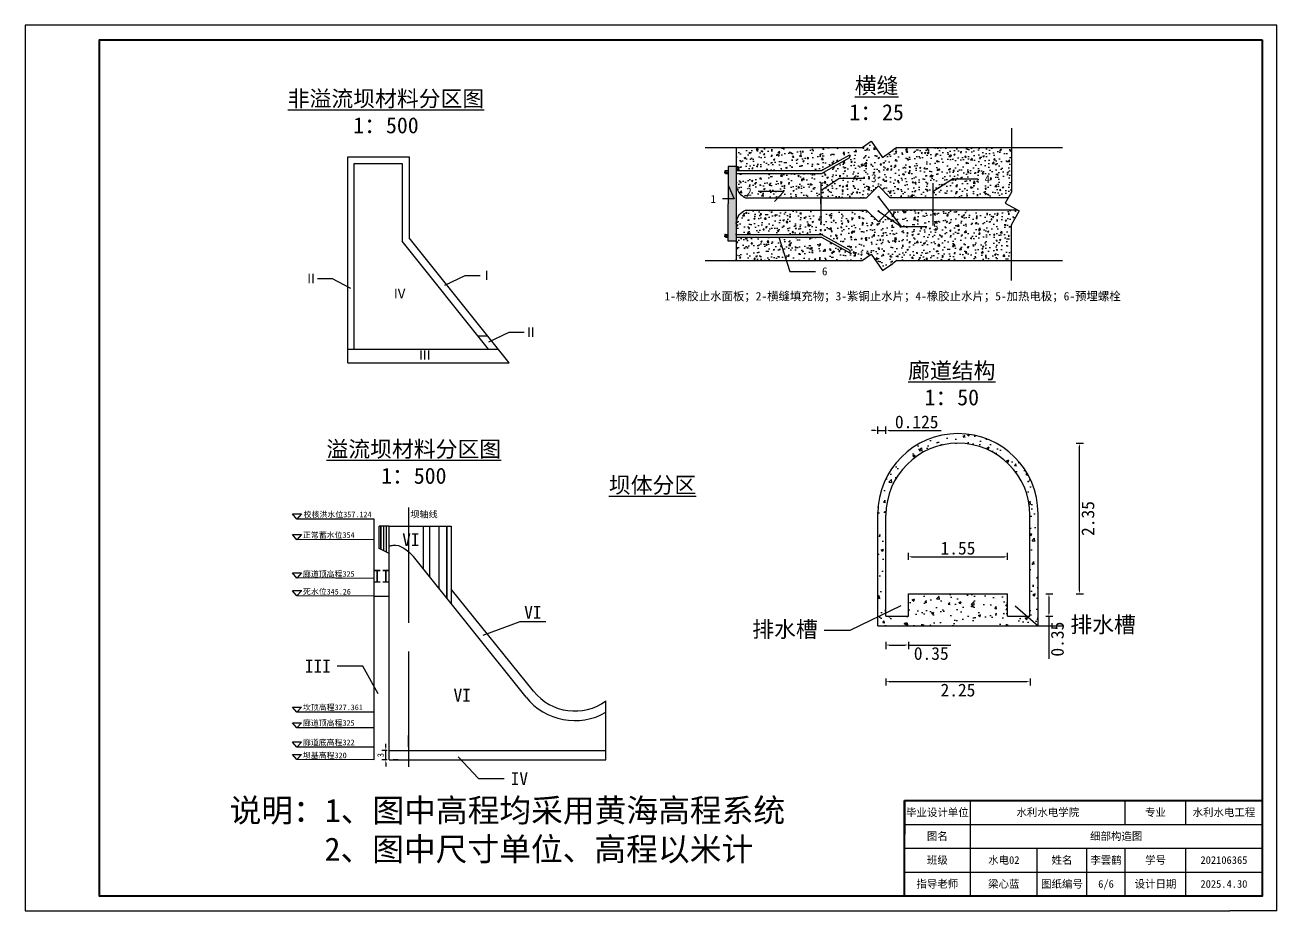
# Model space of a CAD drawing. Header units: millimetres. Extents: x 2814 to 3604, y 1556 to 1833.
# Drawn here: x 2814.5 to 3205.5, y 1556.5 to 1833 of the extents above; entities that cross this region are included whole.
import ezdxf
from ezdxf import colors
from ezdxf.entities.mleader import LeaderData, LeaderLine
from ezdxf.math import Vec2, Vec3

# ---------------------------------------------------------------- set-up
doc = ezdxf.new("R2010")
doc.units = ezdxf.units.MM
doc.linetypes.add('ACAD_ISO02W100', pattern=[15, 12, -3])
doc.styles.get("Standard").update_dxf_attribs({"font": 'simfang.ttf'})
doc.dimstyles.new('111', dxfattribs={"dimtxt": 4, "dimasz": 1, "dimexe": 1.25, "dimexo": 0.625, "dimtad": 2, "dimdec": 3, "dimlfac": 0.05, "dimdsep": 46, "dimtxsty": 'Standard', "dimcen": 2.5, "dimadec": 0, "dimazin": 0, "dimtfac": 1, "dimtdec": 3, "dimtmove": 0, "dimatfit": 3, "dimfxl": 1, "dimfxlon": 1, "dimarcsym": 0})

# ---------------------------------------------------------------- blocks, each defined once
blk = doc.blocks.new('_None')
blk = doc.blocks.new('*D1')
at = {"color": 0, "lineweight": -2, "transparency": 16777216}
for p, q in [((3083.35, 1640.48), (3083.35, 1638.23)), ((3084.35, 1639.48), (3089.35, 1639.48)), ((3090.35, 1640.48), (3090.35, 1638.23)), ((3090.35, 1639.48), (3103.66, 1639.48))]:
    blk.add_line(p, q, dxfattribs=at)
at = {"color": 0, "transparency": 16777216}
for points in [[(3084.35, 1639.64), (3084.35, 1639.31), (3083.35, 1639.48)], [(3089.35, 1639.64), (3089.35, 1639.31), (3090.35, 1639.48)]]:
    blk.add_solid(points, dxfattribs=at)
at = {"layer": 'Defpoints', "color": 0, "transparency": 16777216}
for p in [(3083.35, 1648.46), (3090.35, 1648.46), (3090.35, 1639.48)]:
    blk.add_point(p, dxfattribs=at)
at = {"color": 0, "transparency": 16777216, "insert": (3097.5, 1636.82), "char_height": 4, "attachment_point": 5}
blk.add_mtext('0.35', dxfattribs=at)
blk = doc.blocks.new('*D2')
at = {"color": 0, "lineweight": -2, "transparency": 16777216}
for p, q in [((3090.35, 1666.02), (3090.35, 1668.27)), ((3091.35, 1667.02), (3120.35, 1667.02)), ((3121.35, 1666.02), (3121.35, 1668.27))]:
    blk.add_line(p, q, dxfattribs=at)
at = {"color": 0, "transparency": 16777216}
for points in [[(3091.35, 1667.19), (3091.35, 1666.86), (3090.35, 1667.02)], [(3120.35, 1667.19), (3120.35, 1666.86), (3121.35, 1667.02)]]:
    blk.add_solid(points, dxfattribs=at)
at = {"layer": 'Defpoints', "color": 0, "transparency": 16777216}
for p in [(3121.35, 1667.02), (3090.35, 1655.46), (3121.35, 1655.46)]:
    blk.add_point(p, dxfattribs=at)
at = {"color": 0, "transparency": 16777216, "insert": (3105.85, 1669.68), "char_height": 4, "attachment_point": 5}
blk.add_mtext('1.55', dxfattribs=at)
blk = doc.blocks.new('*D3')
at = {"color": 0, "lineweight": -2, "transparency": 16777216}
for p, q in [((3079.85, 1706.43), (3078.85, 1706.43)), ((3080.85, 1705.43), (3080.85, 1707.68)), ((3080.85, 1706.43), (3083.35, 1706.43)), ((3083.35, 1705.43), (3083.35, 1707.68)), ((3084.35, 1706.43), (3100.58, 1706.43))]:
    blk.add_line(p, q, dxfattribs=at)
at = {"color": 0, "transparency": 16777216}
for points in [[(3079.85, 1706.6), (3079.85, 1706.26), (3080.85, 1706.43)], [(3084.35, 1706.6), (3084.35, 1706.26), (3083.35, 1706.43)]]:
    blk.add_solid(points, dxfattribs=at)
at = {"layer": 'Defpoints', "color": 0, "transparency": 16777216}
for p in [(3083.35, 1706.43), (3080.85, 1680.46), (3083.35, 1679.96)]:
    blk.add_point(p, dxfattribs=at)
at = {"color": 0, "transparency": 16777216, "insert": (3092.96, 1709.09), "char_height": 4, "attachment_point": 5}
blk.add_mtext('0.125', dxfattribs=at)
blk = doc.blocks.new('*D4')
at = {"color": 0, "lineweight": -2, "transparency": 16777216}
for p, q in [((3142.8, 1702.46), (3145.05, 1702.46)), ((3143.8, 1656.46), (3143.8, 1701.46)), ((3142.8, 1655.46), (3145.05, 1655.46))]:
    blk.add_line(p, q, dxfattribs=at)
at = {"color": 0, "transparency": 16777216}
for points in [[(3143.64, 1701.46), (3143.97, 1701.46), (3143.8, 1702.46)], [(3143.64, 1656.46), (3143.97, 1656.46), (3143.8, 1655.46)]]:
    blk.add_solid(points, dxfattribs=at)
at = {"layer": 'Defpoints', "color": 0, "transparency": 16777216}
for p in [(3105.85, 1702.46), (3143.8, 1702.46), (3105.85, 1655.46)]:
    blk.add_point(p, dxfattribs=at)
at = {"color": 0, "transparency": 16777216, "insert": (3146.46, 1678.96), "char_height": 4, "attachment_point": 5, "rotation": 90}
blk.add_mtext('2.35', dxfattribs=at)
blk = doc.blocks.new('*D5')
at = {"color": 0, "lineweight": -2, "transparency": 16777216}
for p, q in [((3133.25, 1655.46), (3135.5, 1655.46)), ((3134.25, 1654.46), (3134.25, 1649.46)), ((3133.25, 1648.46), (3135.5, 1648.46)), ((3134.25, 1648.46), (3134.25, 1635.15))]:
    blk.add_line(p, q, dxfattribs=at)
at = {"color": 0, "transparency": 16777216}
for points in [[(3134.08, 1654.46), (3134.41, 1654.46), (3134.25, 1655.46)], [(3134.08, 1649.46), (3134.41, 1649.46), (3134.25, 1648.46)]]:
    blk.add_solid(points, dxfattribs=at)
at = {"layer": 'Defpoints', "color": 0, "transparency": 16777216}
for p in [(3121.35, 1655.46), (3121.35, 1648.46), (3134.25, 1648.46)]:
    blk.add_point(p, dxfattribs=at)
at = {"color": 0, "transparency": 16777216, "insert": (3136.91, 1641.31), "char_height": 4, "attachment_point": 5, "rotation": 90}
blk.add_mtext('0.35', dxfattribs=at)
blk = doc.blocks.new('*D6')
at = {"color": 0, "lineweight": -2, "transparency": 16777216}
for p, q in [((3083.35, 1629.05), (3083.35, 1626.8)), ((3084.35, 1628.05), (3127.35, 1628.05)), ((3128.35, 1629.05), (3128.35, 1626.8))]:
    blk.add_line(p, q, dxfattribs=at)
at = {"color": 0, "transparency": 16777216}
for points in [[(3084.35, 1628.22), (3084.35, 1627.88), (3083.35, 1628.05)], [(3127.35, 1628.22), (3127.35, 1627.88), (3128.35, 1628.05)]]:
    blk.add_solid(points, dxfattribs=at)
at = {"layer": 'Defpoints', "color": 0, "transparency": 16777216}
for p in [(3083.35, 1648.46), (3128.35, 1648.46), (3128.35, 1628.05)]:
    blk.add_point(p, dxfattribs=at)
at = {"color": 0, "transparency": 16777216, "insert": (3105.85, 1625.39), "char_height": 4, "attachment_point": 5}
blk.add_mtext('2.25', dxfattribs=at)
blk = doc.blocks.new('*D7')
at = {"color": 0, "lineweight": -2, "transparency": 16777216}
for p, q in [((2927.14, 1607.6), (2927.14, 1608.6)), ((2927.52, 1606.6), (2925.89, 1606.6)), ((2927.52, 1603.6), (2925.89, 1603.6)), ((2927.14, 1603.6), (2927.14, 1606.6)), ((2927.14, 1602.6), (2927.14, 1601.6))]:
    blk.add_line(p, q, dxfattribs=at)
at = {"color": 0, "transparency": 16777216}
for points in [[(2926.97, 1607.6), (2927.31, 1607.6), (2927.14, 1606.6)], [(2926.97, 1602.6), (2927.31, 1602.6), (2927.14, 1603.6)]]:
    blk.add_solid(points, dxfattribs=at)
at = {"layer": 'Defpoints', "color": 0, "transparency": 16777216}
for p in [(2927.14, 1606.6), (2928.15, 1606.6), (2928.15, 1603.6)]:
    blk.add_point(p, dxfattribs=at)
at = {"color": 0, "transparency": 16777216, "insert": (2925.5, 1605.1), "char_height": 4, "attachment_point": 5, "rotation": 90}
blk.add_mtext('{\\H0.5x;3}', dxfattribs=at)

msp = doc.modelspace()

# ---------------------------------------------------------------- hatches: boundary and pattern name
h = msp.add_hatch()
h.set_pattern_fill('AR-CONC', color=256, scale=0.025)
h.set_pattern_definition([(50, (2968.2567, 1747.5898), (4.55462, -0.39848), [0.47625, -5.23875]), (355, (2968.2567, 1747.59), (-0.88109, 4.77642), [0.381, -4.19101]), (100.4514, (2968.636, 1747.5566), (3.67353, 4.37794), [0.40475, -4.45226]), (46.1842, (2968.2567, 1748.86), (6.77698, -1.05106), [0.71437, -7.85812]), (96.6356, (2968.8214, 1748.772), (5.9351, 6.18565), [0.60713, -6.6784]), (351.184, (2968.257, 1748.86), (5.9351, 6.18565), [0.5715, -6.2865]), (21, (2968.8917, 1748.5423), (3.79036, -2.55663), [0.47625, -5.23875]), (326, (2968.8917, 1748.5423), (1.54505, 4.6047), [0.381, -4.191]), (71.4514, (2969.2075, 1748.3292), (5.33541, 2.04807), [0.40475, -4.45225]), (37.5, (2968.2567, 1747.5898), (0.077215, 2.113876), [0, -4.1402, 0, -4.2545, 0, -4.206875]), (7.5, (2968.2567, 1747.5898), (1.670492, 2.504514), [0, -2.4257, 0, -4.04495, 0, -1.603375]), (327.5, (2966.8406, 1747.5898), (3.389765, -0.143219), [0, -1.5875, 0, -4.953, 0, -6.57225]), (317.5, (2966.2056, 1747.5898), (3.70323, 0.63566), [0, -2.06375, 0, -3.2893, 0, -4.66725])])
edge = h.paths.add_edge_path()
edge.add_line((3122.5323, 1794.8032), (3086.7983, 1794.8032))
edge.add_line((3086.7983, 1794.8032), (3085.4682, 1793.889))
edge.add_line((3085.4682, 1793.889), (3082.2743, 1791.6938))
edge.add_line((3082.2743, 1791.6938), (3078.7735, 1796.7871))
edge.add_line((3078.7735, 1796.7871), (3075.8871, 1794.8032))
edge.add_line((3075.8871, 1794.8032), (3036.5438, 1794.8032))
edge.add_line((3036.5438, 1794.8032), (3036.5438, 1787.5598))
edge.add_line((3036.5438, 1787.5598), (3063.2744, 1787.5598))
edge.add_line((3063.2744, 1787.5598), (3072.0699, 1792.4615))
edge.add_line((3072.0699, 1792.4615), (3072.0699, 1791.6163))
edge.add_line((3072.0699, 1791.6163), (3063.2744, 1786.6584))
edge.add_line((3063.2744, 1786.6584), (3036.5438, 1786.6584))
edge.add_line((3036.5438, 1786.6584), (3036.5438, 1783.2561))
edge.add_spline(control_points=[(3036.5438, 1783.2561), (3036.7591, 1782.2639), (3037.1519, 1780.4542), (3038.7278, 1779.5185), (3039.4397, 1779.0958)], knot_values=[0, 0, 0, 0, 115.72288729, 211.04650675, 211.04650675, 211.04650675, 211.04650675], degree=3, periodic=0)
edge.add_line((3039.4397, 1779.0958), (3077.3264, 1779.0958))
edge.add_line((3077.3264, 1779.0958), (3080.986, 1782.7553))
edge.add_line((3080.986, 1782.7553), (3084.6455, 1779.0958))
edge.add_line((3084.6455, 1779.0958), (3121.5754, 1779.0958))
edge.add_line((3121.5754, 1779.0958), (3122.5323, 1780.7915))
edge.add_line((3122.5323, 1780.7915), (3122.5323, 1794.8032))
edge = h.paths.add_edge_path()
edge.add_line((3122.5135, 1770.5712), (3124.9985, 1774.9748))
edge.add_line((3124.9985, 1774.9748), (3124.5465, 1775.2299))
edge.add_line((3124.5465, 1775.2299), (3084.6559, 1775.2299))
edge.add_line((3084.6559, 1775.2299), (3080.986, 1771.5601))
edge.add_line((3080.986, 1771.5601), (3077.3264, 1775.2196))
edge.add_line((3077.3264, 1775.2196), (3039.4397, 1775.2196))
edge.add_spline(control_points=[(3039.4397, 1775.2196), (3038.7278, 1774.7969), (3037.1519, 1773.8612), (3036.7591, 1772.0516), (3036.5438, 1771.0593)], knot_values=[0, 0, 0, 0, 95.32361947, 211.04650675, 211.04650675, 211.04650675, 211.04650675], degree=3, periodic=0)
edge.add_line((3036.5438, 1771.0593), (3036.5438, 1767.657))
edge.add_line((3036.5438, 1767.657), (3063.2744, 1767.657))
edge.add_line((3063.2744, 1767.657), (3072.0699, 1762.6991))
edge.add_line((3072.0699, 1762.6991), (3072.0699, 1761.8539))
edge.add_line((3072.0699, 1761.8539), (3063.2744, 1766.7556))
edge.add_line((3063.2744, 1766.7556), (3036.5438, 1766.7556))
edge.add_line((3036.5438, 1766.7556), (3036.5438, 1759.5122))
edge.add_line((3036.5438, 1759.5122), (3075.8871, 1759.5122))
edge.add_line((3075.8871, 1759.5122), (3078.7735, 1761.4961))
edge.add_line((3078.7735, 1761.4961), (3082.2743, 1756.4028))
edge.add_line((3082.2743, 1756.4028), (3085.4682, 1758.5981))
edge.add_line((3085.4682, 1758.5981), (3086.7983, 1759.5122))
edge.add_line((3086.7983, 1759.5122), (3122.5135, 1759.5122))
edge.add_line((3122.5135, 1759.5122), (3122.5135, 1770.5712))
h = msp.add_hatch(color=250)
h.dxf.hatch_style = 1
h.paths.add_polyline_path([(3036.5438, 1767.657), (3034.1229, 1767.657), (3034.1229, 1766.7556), (3036.5438, 1766.7556)])
h.paths.add_polyline_path([(3036.5438, 1766.7556), (3034.1229, 1766.7556), (3034.1229, 1765.509), (3036.5438, 1765.509)])
h.paths.add_polyline_path([(3036.5438, 1777.1577), (3034.1229, 1777.1577), (3034.1229, 1767.657), (3036.5438, 1767.657)])
h.paths.add_polyline_path([(3036.5438, 1786.6584), (3034.1229, 1786.6584), (3034.1229, 1777.1577), (3036.5438, 1777.1577)])
h.paths.add_polyline_path([(3036.5438, 1787.5598), (3034.1229, 1787.5598), (3034.1229, 1786.6584), (3036.5438, 1786.6584)])
h.paths.add_polyline_path([(3036.5438, 1788.8064), (3034.1229, 1788.8064), (3034.1229, 1787.5598), (3036.5438, 1787.5598)])
h = msp.add_hatch()
h.set_pattern_fill('AR-CONC', color=0, scale=0.04)
h.set_pattern_definition([(50, (-55841.975, -26477.158), (7.28738676, -0.6375634), [0.762, -8.382]), (355, (-55841.975, -26477.158), (-1.40973686, 7.6422738), [0.6096, -6.7056234]), (100.451445, (-55841.3676, -26477.211), (5.8776499, 7.0047101), [0.64760035, -7.1236098]), (46.1842, (-55841.975, -26475.126), (10.8431616, -1.6816931), [1.143, -12.573]), (96.635558, (-55841.071, -26475.266), (9.4961654, 9.897045), [0.971401, -10.6854243]), (351.184151, (-55841.975, -26475.126), (9.4961654, 9.897045), [0.9143987, -10.0583893]), (21, (-55840.959, -26475.634), (6.06457565, -4.09060793), [0.762, -8.382]), (326, (-55840.959, -26475.634), (2.4720811, 7.36751864), [0.6096, -6.7056]), (71.451445, (-55840.4535, -26475.975), (8.5366568, 3.27691076), [0.64760035, -7.1235975]), (37.5, (-55841.975, -26477.1582), (0.12354413, 3.38220155), [0, -6.62432, 0, -6.8072, 0, -6.731]), (7.5, (-55841.975, -26477.158), (2.6727865, 4.007223), [0, -3.88112, 0, -6.47192, 0, -2.5654]), (327.5, (-55844.2406, -26477.1582), (5.42362381, -0.22914976), [0, -2.54, 0, -7.9248, 0, -10.5156]), (317.5, (-55845.2566, -26477.158), (5.92516726, 1.01705964), [0, -3.302, 0, -5.26288, 0, -7.4676])])
edge = h.paths.add_edge_path(flags=16)
edge.add_line((3090.3451, 1655.4628), (3121.3451, 1655.4628))
edge.add_line((3121.3451, 1655.4628), (3121.3451, 1648.4628))
edge.add_line((3121.3451, 1648.4628), (3128.3451, 1648.4628))
edge.add_line((3128.3451, 1648.4628), (3128.3451, 1679.9628))
edge.add_arc((3105.8451, 1679.9628), 22.5, 0, 180)
edge.add_line((3083.3451, 1679.9628), (3083.3451, 1648.4628))
edge.add_line((3083.3451, 1648.4628), (3090.3451, 1648.4628))
edge.add_line((3090.3451, 1648.4628), (3090.3451, 1655.4628))
edge = h.paths.add_edge_path()
edge.add_line((3080.8451, 1645.4628), (3080.8451, 1680.4628))
edge.add_arc((3105.8451, 1680.4628), 25, 0, 180, ccw=False)
edge.add_line((3130.8451, 1680.4628), (3130.8451, 1645.4628))
edge.add_line((3130.8451, 1645.4628), (3080.8451, 1645.4628))

# ---------------------------------------------------------------- linework, layer by layer
for p, q in [((3205.4801, 1832.9822, 9204808), (2814.4601, 1832.9822, 9204808)), ((2814.4601, 1832.9822, 9204808), (2814.4601, 1556.4752, 9204808)), ((3205.4801, 1556.4752, 9204808), (3205.4801, 1832.9822, 9204808)), ((3122.5323, 1800.8225), (3122.5323, 1780.7915)), ((3026.8944, 1794.8032), (3075.8871, 1794.8032)), ((3036.5438, 1794.8032), (3036.5438, 1759.5122)), ((3075.8871, 1794.8032), (3078.7735, 1796.7871)), ((3078.7735, 1796.7871), (3082.2743, 1791.6938)), ((3086.7983, 1794.8032), (3085.4682, 1793.889)), ((3086.7983, 1794.8032), (3138.4922, 1794.8032)), ((2915.263, 1727.5985), (2915.263, 1791.8201)), ((2915.263, 1791.8201), (2934.463, 1791.8201)), ((2915.263, 1791.8201), (2917.263, 1791.8201)), ((2934.463, 1791.8201), (2934.463, 1766.5505)), ((3063.2744, 1787.5598), (3072.0699, 1792.4615)), ((3063.2744, 1786.6584), (3072.0699, 1791.6163)), ((3072.0699, 1791.6163), (3072.0699, 1792.4615)), ((3082.2743, 1791.6938), (3085.4682, 1793.889)), ((2917.263, 1731.8201), (2917.263, 1789.8201)), ((2917.263, 1789.8201), (2932.263, 1789.8201)), ((2932.263, 1789.8201), (2932.263, 1765.5505)), ((3033.2462, 1787.4622), (3033.0354, 1787.4622)), ((3033.0354, 1787.4622), (3033.0354, 1787.1091)), ((3033.0354, 1786.756), (3033.0354, 1787.1091)), ((3033.2462, 1787.5598), (3033.2462, 1786.6584)), ((3033.2462, 1787.5598), (3034.1229, 1787.5598)), ((3033.2462, 1787.1091), (3034.1229, 1787.1091)), ((3036.5438, 1788.8064), (3034.1229, 1788.8064)), ((3034.1229, 1788.8064), (3034.1229, 1777.1577)), ((3036.5438, 1787.5598), (3063.2744, 1787.5598)), ((3033.2462, 1786.756), (3033.0354, 1786.756)), ((3033.2462, 1786.6584), (3034.1229, 1786.6584)), ((3036.5438, 1786.6584), (3063.2744, 1786.6584)), ((3062.9972, 1783.7265), (3062.9972, 1770.5889)), ((3097.9972, 1783.6074), (3097.9972, 1770.4697)), ((3080.986, 1782.7553), (3077.3264, 1779.0958)), ((3080.986, 1782.7553), (3084.6455, 1779.0958)), ((3122.5323, 1780.7915), (3120.6384, 1777.4353)), ((3034.1229, 1765.509), (3034.1229, 1777.1577)), ((3039.4397, 1779.0958), (3077.3264, 1779.0958)), ((3062.9972, 1777.1577), (3062.9972, 1778.6504)), ((3121.5754, 1779.0958), (3084.6455, 1779.0958)), ((3120.6384, 1777.4353), (3124.9985, 1774.9748)), ((3039.4397, 1775.2196), (3077.3264, 1775.2196)), ((3077.3264, 1775.2196), (3080.986, 1771.5601)), ((3084.6455, 1775.2196), (3080.986, 1771.5601)), ((3080.986, 1774.903), (3088.0757, 1770.0587)), ((3124.5465, 1775.2299), (3084.6455, 1775.2299)), ((3124.9985, 1774.9748), (3122.5135, 1770.5712)), ((3033.2462, 1767.5594), (3033.0354, 1767.5594)), ((3033.0354, 1767.5594), (3033.0354, 1767.2063)), ((3033.2462, 1766.7556), (3033.2462, 1767.657)), ((3033.2462, 1767.657), (3033.2462, 1767.2063)), ((3033.2462, 1767.657), (3034.1229, 1767.657)), ((3034.1229, 1766.7556), (3034.1229, 1767.6684)), ((3036.5438, 1767.657), (3063.2744, 1767.657)), ((3063.2744, 1767.657), (3072.0699, 1762.6991)), ((3122.5135, 1770.5712), (3122.5135, 1753.209)), ((2959.2473, 1731.8201), (2932.263, 1765.5505)), ((2965.6246, 1727.5985), (2934.463, 1766.5505)), ((3033.0354, 1766.8532), (3033.0354, 1767.2063)), ((3033.2462, 1766.8532), (3033.0354, 1766.8532)), ((3033.2462, 1767.2063), (3034.1229, 1767.2063)), ((3033.2462, 1766.7556), (3034.1229, 1766.7556)), ((3036.5438, 1765.509), (3034.1229, 1765.509)), ((3036.5438, 1766.7556), (3063.2744, 1766.7556)), ((3063.2744, 1766.7556), (3072.0699, 1761.8539)), ((3072.0699, 1762.6991), (3072.0699, 1761.8539)), ((3075.8871, 1759.5122), (3078.7735, 1761.4961)), ((3078.7735, 1761.4961), (3082.2743, 1756.4028)), ((3026.8944, 1759.5122), (3075.8871, 1759.5122)), ((3082.2743, 1756.4028), (3085.4682, 1758.5981)), ((3086.7983, 1759.5122), (3085.4682, 1758.5981)), ((3086.7983, 1759.5122), (3138.4922, 1759.5122)), ((2955.9424, 1735.9512), (2958.9424, 1735.9512)), ((2915.263, 1731.8201), (2959.2473, 1731.8201)), ((2959.2473, 1731.8201), (2962.2473, 1731.8201)), ((2915.263, 1727.5985), (2965.6246, 1727.5985)), ((2897.9808, 1680.3862), (2900.8082, 1680.3862)), ((2899.3945, 1678.7698), (2897.9808, 1680.3862)), ((2900.8082, 1680.3862), (2899.3945, 1678.7698)), ((2923.5423, 1678.7117), (2899.3981, 1678.7117)), ((2923.5423, 1603.6018), (2923.5423, 1678.7518)), ((3080.8451, 1645.4628), (3080.8451, 1680.4628)), ((3083.3451, 1648.4628), (3083.3451, 1679.9628)), ((3128.3451, 1648.4628), (3128.3451, 1679.9628)), ((3130.8451, 1645.4628), (3130.8451, 1680.4628)), ((2897.9808, 1673.9618), (2900.8082, 1673.9618)), ((2899.3945, 1672.3453), (2897.9808, 1673.9618)), ((2900.8082, 1673.9618), (2899.3945, 1672.3453)), ((2925.115, 1669.5772), (2925.115, 1676.6139)), ((2928.1487, 1676.6139), (2925.115, 1676.6139)), ((2925.5534, 1676.6139), (2925.5534, 1669.3593)), ((2925.5534, 1669.3593), (2925.5534, 1676.6139)), ((2926.5633, 1668.8575), (2926.5633, 1676.6139)), ((2927.3497, 1668.4667), (2927.3497, 1676.6139)), ((2928.1487, 1670.2957), (2928.1487, 1676.6139)), ((2928.1487, 1676.6139), (2940.2834, 1676.6139)), ((2928.1487, 1672.3654), (2928.1487, 1675.9452)), ((2938.9193, 1663.2384), (2938.9193, 1676.6139)), ((2940.2834, 1676.6139), (2947.6047, 1676.6139)), ((2940.8774, 1660.7908), (2940.8774, 1676.6139)), ((2943.8464, 1657.0795), (2943.8464, 1676.6139)), ((2946.2379, 1654.0903), (2946.2379, 1676.6139)), ((2946.2379, 1676.6139), (2946.2379, 1654.0903)), ((2947.6047, 1676.6139), (2947.6047, 1652.3818)), ((2923.5423, 1672.3368), (2899.3981, 1672.3711)), ((2928.1487, 1603.6018), (2928.1487, 1670.2957)), ((2928.1487, 1668.0696), (2925.115, 1669.5772)), ((2970.9581, 1623.1906), (2935.8021, 1667.1348)), ((2897.9844, 1661.9673), (2900.8118, 1661.9673)), ((2899.3981, 1660.3508), (2897.9844, 1661.9673)), ((2900.8118, 1661.9673), (2899.3981, 1660.3508)), ((2923.5423, 1660.2519), (2899.3981, 1660.4358)), ((2899.3981, 1654.8092), (2897.9844, 1656.4257)), ((2898.0472, 1656.4975), (2900.8746, 1656.4975)), ((2900.8118, 1656.4257), (2899.3981, 1654.8092)), ((2923.5423, 1654.6905), (2899.3981, 1654.815)), ((2923.5423, 1654.6905), (2928.1487, 1654.6905)), ((2973.3028, 1625.0648), (2947.6047, 1656.9606)), ((3090.3451, 1648.4628), (3090.3451, 1655.4628)), ((3090.3451, 1655.4628), (3121.3451, 1655.4628)), ((3121.3451, 1648.4628), (3121.3451, 1655.4628)), ((3083.3451, 1648.4628), (3090.3451, 1648.4628)), ((3121.3451, 1648.4628), (3128.3451, 1648.4628)), ((3080.8451, 1645.4628), (3130.8451, 1645.4628)), ((2897.9627, 1620.1162), (2900.7901, 1620.1162)), ((2899.3764, 1618.4997), (2897.9627, 1620.1162)), ((2900.7901, 1620.1162), (2899.3764, 1618.4997)), ((2995.9092, 1618.4896), (2995.9092, 1622.0694)), ((2897.9627, 1615.2289), (2900.7901, 1615.2289)), ((2899.3764, 1613.6124), (2897.9627, 1615.2289)), ((2900.7901, 1615.2289), (2899.3764, 1613.6124)), ((2923.5423, 1618.539), (2899.3981, 1618.4719)), ((2995.9092, 1603.6018), (2995.9092, 1618.4896)), ((2923.5423, 1613.6517), (2899.3981, 1613.5846)), ((2934.216, 1607.6467), (2934.216, 1611.186)), ((2899.3764, 1607.545), (2897.9627, 1609.1615)), ((2898.0255, 1609.2333), (2900.8529, 1609.2333)), ((2900.7901, 1609.1615), (2899.3764, 1607.545)), ((2923.5423, 1607.5947), (2899.3981, 1607.559)), ((2897.9844, 1605.3384), (2900.8118, 1605.3384)), ((2899.3981, 1603.7219), (2897.9844, 1605.3384)), ((2900.8118, 1605.3384), (2899.3981, 1603.7219)), ((2923.5423, 1603.6018), (2899.3981, 1603.7219)), ((2928.1487, 1603.6018), (2928.1487, 1606.6018)), ((2928.1487, 1606.6018), (2995.9092, 1606.6018)), ((2928.1487, 1603.6018), (2995.9092, 1603.6018)), ((2928.1487, 1603.6018), (2940.2834, 1603.6018)), ((2928.9576, 1603.6018), (2929.4633, 1603.6018)), ((2930.4745, 1603.6018), (2929.4633, 1603.6018)), ((2930.4745, 1603.6018), (2929.4633, 1603.6018)), ((2930.9801, 1603.6018), (2930.4745, 1603.6018)), ((2930.9801, 1603.6018), (2931.9913, 1603.6018)), ((3089.1051, 1590.9222, 9204808), (3089.1051, 1588.4484, 9204808)), ((3089.1051, 1590.9222, 9204808), (3089.1051, 1588.4397, 9204808)), ((3109.7201, 1561.1302, 9204808), (3109.7201, 1590.9222, 9204808)), ((3158.1002, 1583.4742, 9204808), (3158.1002, 1590.9222, 9204808)), ((3177.0061, 1583.4742, 9204808), (3177.0061, 1590.9222, 9204808)), ((3089.1051, 1583.4742, 9204808), (3200.8251, 1583.4742, 9204808)), ((3089.1051, 1576.0262, 9204808), (3200.8251, 1576.0262, 9204808)), ((3089.1051, 1576.0262, 9204808), (3089.1051, 1573.5524, 9204808)), ((3130.6011, 1561.1302, 9204808), (3130.6011, 1576.0262, 9204808)), ((3146.069, 1561.1302, 9204808), (3146.069, 1576.0262, 9204808)), ((3158.1002, 1561.1302, 9204808), (3158.1002, 1576.0262, 9204808)), ((3177.0061, 1561.1302, 9204808), (3177.0061, 1576.0262, 9204808)), ((3089.1051, 1568.5782, 9204808), (3200.8251, 1568.5782, 9204808)), ((3089.1051, 1568.5782, 9204808), (3089.1051, 1566.1044, 9204808)), ((2814.4601, 1556.4752, 9204808), (3190.7675, 1556.4752, 9204808)), ((3205.4801, 1556.4752, 9204808), (3190.7675, 1556.4752, 9204808))]:
    msp.add_line(p, q)
at = {"linetype": 'ACAD_ISO02W100', "ltscale": 3}
msp.add_line((2934.216, 1682.4057), (2934.2282, 1598.1645), dxfattribs=at)
at = {"lineweight": 40}
for p, q in [((3089.1051, 1561.1302, 9204808), (3089.1051, 1590.9222, 9204808)), ((3089.1051, 1590.9222, 9204808), (3200.8251, 1590.9222, 9204808)), ((3089.1051, 1590.9222, 9204808), (3089.1051, 1580.4597, 9204808)), ((3089.1051, 1576.0262, 9204808), (3089.1051, 1583.4742, 9204808)), ((3089.1051, 1583.4742, 9204808), (3089.1051, 1581.0004, 9204808)), ((3089.1051, 1568.5782, 9204808), (3089.1051, 1576.0262, 9204808)), ((3089.1051, 1561.1302, 9204808), (3089.1051, 1568.5782, 9204808))]:
    msp.add_line(p, q, dxfattribs=at)
at = {"lineweight": 40, "elevation": 9204808}
msp.add_lwpolyline([(3200.8251, 1828.3272), (3200.8251, 1561.1302), (2837.7351, 1561.1302), (2837.7351, 1828.3272)], close=True, dxfattribs=at)
for centre in [(3080.986, 1779.4124), (3080.986, 1774.903)]:
    msp.add_circle(centre, 0.1545)
for centre, radius, start, end in [((3105.8451, 1680.4628), 25, 0, 180), ((3105.8451, 1679.9628), 22.5, 0, 180), ((2986.167, 1635.3476), 19.4706, 218.636572, 300.02345), ((2986.167, 1635.3476), 16.4688, 218.636572, 306.267269)]:
    msp.add_arc(centre, radius, start, end)
for points in [[(3036.5438, 1783.2561), (3036.7591, 1782.2639), (3037.1519, 1780.4542), (3038.7278, 1779.5185), (3039.4397, 1779.0958)], [(3036.5438, 1771.0593), (3036.7591, 1772.0516), (3037.1519, 1773.8612), (3038.7278, 1774.7969), (3039.4397, 1775.2196)]]:
    msp.add_open_spline(points, degree=3, knots=[0, 0, 0, 0, 115.72288729, 211.04650675, 211.04650675, 211.04650675, 211.04650675])
msp.add_spline([(2928.1487, 1670.2957), (2929.4643, 1670.6321), (2935.8021, 1667.1348)], degree=3)

# ---------------------------------------------------------------- texts
for s, height, p in [('1-橡胶止水面板；2-横缝填充物；3-紫铜止水片；4-橡胶止水片；5-加热电极；6-预埋螺栓', 2.612582, (3014.1895, 1747.0424)), ('VI', 4, (2932.2656, 1670.3885)), ('II', 4, (2923.061, 1658.9569)), ('VI', 4, (2970.3612, 1647.6706)), ('VI', 4, (2948.2963, 1621.8088))]:
    msp.add_text(s, height=height).set_placement(p)
for s, width, gutter_width, insert, char_height, attachment_point in [('\\pxqc;{\\fSimSun|b0|i0|c134|p2;\\L横缝\\l\\P1：25}', 90.130648, 12.5, (3035.3675, 1816.6149), 5, 1), ('\\pxqc;{\\fSimSun|b0|i0|c134|p2;\\L非溢流坝材料分区图\\P\\l1：500}', 90.130648, 12.5, (2882.1266, 1812.5324), 5, 1), ('{\\fSimSun|b0|i0|c134|p2;Ⅳ}', 4.967704, 12.5, (2929.415, 1750.7034), 3, 1), ('{\\fSimSun|b0|i0|c134|p2;Ⅲ}', 4.967704, 12.5, (2937.2552, 1731.4961), 3, 1), ('\\pxqc;{\\fSimSun|b0|i0|c134|p2;\\L廊道结构\\P\\l1：50}', 90.130648, 12.5, (3058.848, 1727.6217), 5, 1), ('\\pxqc;{\\fSimSun|b0|i0|c134|p2;\\L溢流坝材料分区图\\l\\P1：500}', 90.130648, 12.5, (2890.8164, 1703.1414), 5, 1), ('{\\fSimSun|b0|i0|c134|p2;\\L坝体分区}', 90.130648, 12.5, (2996.8204, 1691.925), 5, 1), ('{\\fSimSun|b0|i0|c134|p2;坝轴线}', 10.253617, 10.9384, (2934.8095, 1681.3011), 2.030162, 1), ('{\\fSimSun|b0|i0|c134|p2;校核洪水位357.124}', 21.327826, 7.5842, (2901.4738, 1681.1055), 1.767124, 1), ('{\\fSimSun|b0|i0|c134|p2;正常蓄水位354}', 20.649719, 7.5842, (2901.2477, 1674.6876), 1.767124, 1), ('{\\fSimSun|b0|i0|c134|p2;廊道顶高程325}', 20.649719, 7.5842, (2901.2477, 1662.5463), 1.767124, 1), ('{\\fSimSun|b0|i0|c134|p2;死水位345.26}', 20.649719, 7.5842, (2901.2477, 1657.0113), 1.767124, 1), ('{\\fSimSun|b0|i0|c134|p2;坎顶高程327.361}', 20.649719, 7.5842, (2901.2477, 1620.917), 1.767124, 1), ('{\\fSimSun|b0|i0|c134|p2;廊道顶高程325}', 20.649719, 7.5842, (2901.2477, 1616.0297), 1.767124, 1), ('{\\fSimSun|b0|i0|c134|p2;廊道底高程322}', 20.649719, 7.5842, (2901.2477, 1609.9623), 1.767124, 1), ('{\\fSimSun|b0|i0|c134|p2;坝基高程320}', 20.649719, 7.5842, (2901.2477, 1605.9174), 1.767124, 1), ('{\\fSimSun|b0|i0|c134|p2;说明：1、图中高程均采用黄海高程系统\\P      2、图中尺寸单位、高程以米计}', 203.66099, 3.029, (2878.3593, 1591.516, 9204808), 7.26952, 1), ('{\\fSimSun|b0|i0|c134|p2;毕业设计单位}', 40.199461, 12.5, (3099.4126, 1588.4397, 9204808), 2.394, 2), ('{\\fSimSun|b0|i0|c134|p2;水利水电学院}', 36.376, 12.5, (3133.9101, 1588.4484, 9204808), 2.394, 2), ('{\\fSimSun|b0|i0|c134|p2;专业}', 14.215, 12.5, (3167.5531, 1588.4484, 9204808), 2.394, 2), ('{\\fSimSun|b0|i0|c134|p2;水利水电工程}', 36.133439, 12.5, (3188.9156, 1588.4484, 9204808), 2.394, 2), ('{\\fSimSun|b0|i0|c134|p2;图名}', 15.5, 12.5, (3099.4126, 1581.0004, 9204808), 2.394, 2), ('{\\fSimSun|b0|i0|c134|p2;细部构造图}', 68.5, 12.5, (3155.2726, 1581.0004, 9204808), 2.394, 2), ('{\\fSimSun|b0|i0|c134|p2;班级}', 15.5, 12.5, (3099.4126, 1573.5524, 9204808), 2.394, 2), ('{\\fSimSun|b0|i0|c134|p2;水电}02', 15.7, 12.5, (3120.1606, 1573.5524, 9204808), 2.394, 2), ('{\\fSimSun|b0|i0|c134|p2;姓名}', 11.63, 12.5, (3138.335, 1573.5524, 9204808), 2.394, 2), ('{\\fSimSun|b0|i0|c134|p2;李雲鹤}', 15.771478, 12.5, (3152.0846, 1573.5524, 9204808), 2.394, 2), ('{\\fSimSun|b0|i0|c134|p2;学号}', 14.215, 12.5, (3167.5531, 1573.5524, 9204808), 2.394, 2), ('202106365', 17.909, 12.5, (3188.9156, 1573.5524, 9204808), 2.394, 2), ('{\\fSimSun|b0|i0|c134|p2;指导老师}', 15.5, 12.5, (3099.4126, 1566.1044, 9204808), 2.394, 2), ('{\\fSimSun|b0|i0|c134|p2;梁心蓝}', 15.7, 12.5, (3120.1606, 1566.1044, 9204808), 2.394, 2), ('{\\fSimSun|b0|i0|c134|p2;图纸编号}', 25.58013, 12.5, (3138.335, 1566.1044, 9204808), 2.394, 2), ('6/6', 9.046, 12.5, (3152.0846, 1566.1044, 9204808), 2.394, 2), ('{\\fSimSun|b0|i0|c134|p2;设计日期}', 14.215, 12.5, (3167.5531, 1566.1044, 9204808), 2.394, 2), ('2025.4.30', 17.909, 12.5, (3188.9156, 1566.1044, 9204808), 2.394, 2)]:
    msp.add_mtext_dynamic_manual_height_columns(s, width=width, gutter_width=gutter_width, heights=[0], dxfattribs=dict(insert=insert, char_height=char_height, attachment_point=attachment_point))

# ---------------------------------------------------------------- dimensions: what is measured, and where the dimension line sits
for base, p1, p2, angle, picture, middle in [((3083.3451, 1706.4284), (3080.8451, 1680.4628), (3083.3451, 1679.9628), 180, '*D3', (3092.9644, 1709.0877)), ((3143.8034, 1702.4628), (3105.8451, 1655.4628), (3105.8451, 1702.4628), 90, '*D4', (3146.4627, 1678.9628)), ((3134.2466, 1648.4628), (3121.3451, 1655.4628), (3121.3451, 1648.4628), 90, '*D5', (3136.9059, 1641.3064))]:
    dim = msp.add_linear_dim(base=base, p1=p1, p2=p2, angle=angle, dimstyle='111')
    dim.commit()
    dim.dimension.update_dxf_attribs({"geometry": picture, "text_midpoint": middle})
for base, p1, p2, picture, middle in [((3121.3451, 1667.0223), (3090.3451, 1655.4628), (3121.3451, 1655.4628), '*D2', (3105.8451, 1669.6815)), ((3090.3451, 1639.4767), (3083.3451, 1648.4628), (3090.3451, 1648.4628), '*D1', (3097.5016, 1636.8175)), ((3128.3451, 1628.0503), (3083.3451, 1648.4628), (3128.3451, 1648.4628), '*D6', (3105.8451, 1625.391))]:
    dim = msp.add_linear_dim(base=base, p1=p1, p2=p2, dimstyle='111')
    dim.commit()
    dim.dimension.update_dxf_attribs({"geometry": picture, "text_midpoint": middle})
dim = msp.add_linear_dim(base=(2927.1406, 1606.6018), p1=(2928.1487, 1603.6018), p2=(2928.1487, 1606.6018), angle=90, text='{\\H0.5x;3}', dimstyle='111')
dim.commit()
dim.dimension.update_dxf_attribs({"geometry": '*D7', "text_midpoint": (2925.5042, 1605.1018)})

# ---------------------------------------------------------------- leaders
ml = msp.add_multileader_mtext('Standard')
ml.set_content('3', color=256)
ml.set_leader_properties()
ml.set_arrow_properties(name='NONE')
ml.build(insert=Vec2(0, 0))
ctx = ml.context
ctx.base_point, ctx.char_height, ctx.plane_origin = Vec3(3076.7257, 1785.1884), 2.5, Vec3(3062.9972, 1781.3314)
notes = []
notes.append((ctx, [(0, (1, 1, 0), (3068.7257, 1785.1884), (1, 0), 8, [(0, [(3062.9972, 1781.3314)], 0, [])])]))
ctx.mtext.insert, ctx.mtext.flow_direction = Vec3(3078.7257, 1786.4527), 5
ml = msp.add_multileader_mtext('Standard')
ml.set_content('4', color=256)
ml.set_leader_properties()
ml.set_arrow_properties(name='NONE')
ml.build(insert=Vec2(0, 0))
ctx = ml.context
ctx.base_point, ctx.char_height, ctx.plane_origin = Vec3(3112.146, 1784.9486), 2.5, Vec3(3097.9972, 1780.9999)
notes.append((ctx, [(0, (1, 1, 0), (3104.146, 1784.9486), (1, 0), 8, [(0, [(3097.9972, 1780.9999)], 0, [])])]))
ctx.mtext.insert, ctx.mtext.flow_direction = Vec3(3114.146, 1786.1986), 5
ml = msp.add_multileader_mtext('Standard')
ml.set_content('1', color=256)
ml.set_leader_properties()
ml.set_arrow_properties(name='NONE')
ml.build(insert=Vec2(0, 0))
ctx = ml.context
ctx.base_point, ctx.char_height, ctx.plane_origin = Vec3(3027.217, 1778.6973), 2.5, Vec3(3034.1229, 1782.9821)
ctx.text_align_type = 2
notes.append((ctx, [(0, (1, 1, 0), (3035.9766, 1778.6973), (-1, 0), 3.7167, [(0, [(3034.1229, 1782.9821)], 0, [])])]))
ctx.mtext.insert, ctx.mtext.alignment, ctx.mtext.flow_direction = Vec3(3030.2599, 1779.9473), 3, 5
ml = msp.add_multileader_mtext('Standard')
ml.set_content('2', color=256)
ml.set_leader_properties()
ml.set_arrow_properties(name='NONE')
ml.build(insert=Vec2(0, 0))
ctx = ml.context
ctx.base_point, ctx.char_height, ctx.plane_origin = Vec3(3038.0172, 1780.9909), 2.5, Vec3(3048.563, 1777.8983)
ctx.text_align_type = 2
notes.append((ctx, [(0, (1, 1, 0), (3051.4315, 1780.9909), (-1, 0), 8, [(0, [(3048.563, 1777.8983)], 0, [])])]))
ctx.mtext.insert, ctx.mtext.alignment, ctx.mtext.flow_direction = Vec3(3041.4315, 1782.2409), 3, 5
ml = msp.add_multileader_mtext('Standard')
ml.set_content('5', color=256)
ml.set_leader_properties()
ml.set_arrow_properties(name='NONE')
ml.build(insert=Vec2(0, 0))
ctx = ml.context
ctx.base_point, ctx.char_height, ctx.plane_origin = Vec3(3096.0757, 1770.0587), 2.5, Vec3(3081.0113, 1779.26)
notes.append((ctx, [(0, (1, 1, 0), (3088.0757, 1770.0587), (1, 0), 8, [(0, [(3081.0113, 1779.26)], 0, [])])]))
ctx.mtext.insert, ctx.mtext.flow_direction = Vec3(3098.0757, 1771.323), 5
ml = msp.add_multileader_mtext('Standard')
ml.set_content('6', color=256)
ml.set_leader_properties()
ml.set_arrow_properties(name='NONE')
ml.build(insert=Vec2(0, 0))
ctx = ml.context
ctx.base_point, ctx.char_height, ctx.plane_origin = Vec3(3061.37, 1756.1022), 2.5, Vec3(3049.9091, 1766.7556)
notes.append((ctx, [(0, (1, 1, 0), (3053.37, 1756.1022), (1, 0), 8, [(0, [(3049.9091, 1766.7556)], 0, [])])]))
ctx.mtext.insert, ctx.mtext.flow_direction = Vec3(3063.37, 1757.3665), 5
ml = msp.add_multileader_mtext('Standard')
ml.set_content('{\\fSimSun|b0|i0|c134|p2;Ⅰ} ', color=256)
ml.set_leader_properties()
ml.set_arrow_properties(name='NONE')
ml.build(insert=Vec2(0, 0))
ml.multileader.update_dxf_attribs({"arrow_head_size": 3})
ctx = ml.context
ctx.base_point, ctx.char_height, ctx.arrow_head_size, ctx.landing_gap_size, ctx.plane_origin = Vec3(2956.5752, 1754.8197), 3, 3, 0, Vec3(2945.5536, 1751.7563)
notes.append((ctx, [(0, (1, 1, 0), (2951.8938, 1754.8197), (1, 0), 4.6814, [(0, [(2945.5536, 1751.7563)], 0, [])])]))
ctx.mtext.insert, ctx.mtext.flow_direction = Vec3(2956.5752, 1756.3616), 5
ml = msp.add_multileader_mtext('Standard')
ml.set_content('{\\fSimSun|b0|i0|c134|p2;Ⅱ} ', color=256)
ml.set_leader_properties()
ml.set_arrow_properties(name='NONE')
ml.build(insert=Vec2(0, 0))
ml.multileader.update_dxf_attribs({"arrow_head_size": 3})
ctx = ml.context
ctx.base_point, ctx.char_height, ctx.arrow_head_size, ctx.landing_gap_size, ctx.plane_origin = Vec3(2903.3465, 1753.8109), 3, 3, 0, Vec3(2916.2329, 1750.7475)
ctx.text_align_type = 2
notes.append((ctx, [(1, (1, 1, 0), (2910.5252, 1753.8109), (-1, 0), 4.6814, [(0, [(2916.2329, 1750.7475)], 0, [])])]))
ctx.mtext.insert, ctx.mtext.alignment, ctx.mtext.flow_direction = Vec3(2905.8437, 1755.3444), 3, 5
ml = msp.add_multileader_mtext('Standard')
ml.set_content('{\\fSimSun|b0|i0|c134|p2;Ⅱ} ', color=256)
ml.set_leader_properties()
ml.set_arrow_properties(name='NONE')
ml.build(insert=Vec2(0, 0))
ml.multileader.update_dxf_attribs({"arrow_head_size": 3})
ctx = ml.context
ctx.base_point, ctx.char_height, ctx.arrow_head_size, ctx.landing_gap_size, ctx.plane_origin = Vec3(2970.3834, 1737.1281), 3, 3, 0, Vec3(2959.3619, 1734.0647)
notes.append((ctx, [(0, (1, 1, 0), (2965.702, 1737.1281), (1, 0), 4.6814, [(0, [(2959.3619, 1734.0647)], 0, [])])]))
ctx.mtext.insert, ctx.mtext.flow_direction = Vec3(2970.3834, 1738.6616), 5
ml = msp.add_multileader_mtext('Standard')
ml.set_content('排水槽', color=256)
ml.set_leader_properties()
ml.set_arrow_properties(name='NONE')
ml.build(insert=Vec2(0, 0))
ctx = ml.context
ctx.base_point, ctx.char_height, ctx.plane_origin = Vec3(3039.0655, 1644.0082), 5, Vec3(3087.9829, 1651.7157)
ctx.text_align_type = 2
notes.append((ctx, [(0, (1, 1, 0), (3072.0369, 1644.0082), (-1, 0), 8, [(0, [(3087.9829, 1651.7157)], 0, [])])]))
ctx.mtext.insert, ctx.mtext.alignment, ctx.mtext.flow_direction = Vec3(3062.0369, 1646.9082), 3, 5
ml = msp.add_multileader_mtext('Standard')
ml.set_content('排水槽', color=256)
ml.set_leader_properties()
ml.set_arrow_properties(name='NONE')
ml.build(insert=Vec2(0, 0))
ctx = ml.context
ctx.base_point, ctx.char_height, ctx.plane_origin = Vec3(3138.9402, 1645.4628), 5, Vec3(3123.7073, 1651.7157)
notes.append((ctx, [(0, (1, 1, 0), (3130.8451, 1645.4628), (1, 0), 8.0951, [(0, [(3123.7073, 1651.7157)], 0, [])])]))
ctx.mtext.insert, ctx.mtext.flow_direction = Vec3(3140.9402, 1648.3628), 5
ml = msp.add_multileader_mtext('Standard')
ml.set_content('', color=256)
ml.set_leader_properties()
ml.set_arrow_properties(name='NONE')
ml.build(insert=Vec2(0, 0))
ctx = ml.context
ctx.base_point, ctx.plane_origin = Vec3(2977.1423, 1646.7898), Vec3(2957.5703, 1642.5076)
notes.append((ctx, [(0, (1, 1, 0), (2969.1423, 1646.7898), (1, 0), 8, [(0, [(2957.5703, 1642.5076)], 0, [])])]))
ctx.mtext.insert, ctx.mtext.flow_direction = Vec3(2979.1423, 1648.7898), 5
ml = msp.add_multileader_mtext('Standard')
ml.set_content('III', color=256)
ml.set_leader_properties()
ml.set_arrow_properties(name='NONE')
ml.build(insert=Vec2(0, 0))
ctx = ml.context
ctx.base_point, ctx.plane_origin = Vec3(2900.3181, 1632.88), Vec3(2924.7768, 1624.2391)
ctx.text_align_type = 2
notes.append((ctx, [(0, (1, 1, 0), (2919.9981, 1632.88), (-1, 0), 8, [(0, [(2924.7768, 1624.2391)], 0, [])])]))
ctx.mtext.insert, ctx.mtext.alignment, ctx.mtext.flow_direction = Vec3(2909.9981, 1634.88), 3, 5
ml = msp.add_multileader_mtext('Standard')
ml.set_content('IV', color=256)
ml.set_leader_properties()
ml.set_arrow_properties(name='NONE')
ml.build(insert=Vec2(0, 0))
ctx = ml.context
ctx.base_point, ctx.plane_origin = Vec3(2964.1353, 1597.7852), Vec3(2949.7085, 1604.6265)
notes.append((ctx, [(0, (1, 1, 0), (2956.1353, 1597.7852), (1, 0), 8, [(0, [(2949.7085, 1604.6265)], 0, [])])]))
ctx.mtext.insert, ctx.mtext.flow_direction = Vec3(2966.1353, 1599.7852), 5
for ctx, leaders in notes:
    for number, flags, end, landing, length, lines in leaders:
        leader = LeaderData()
        leader.index, (leader.has_last_leader_line, leader.has_dogleg_vector, leader.attachment_direction) = number, flags
        leader.last_leader_point, leader.dogleg_vector, leader.dogleg_length = Vec3(end), Vec3(landing), length
        for number, points, colour, breaks in lines:
            line = LeaderLine()
            line.index, line.vertices, line.color, line.breaks = number, Vec3.list(points), colors.encode_raw_color(colour), breaks
            leader.lines.append(line)
        ctx.leaders.append(leader)

doc.saveas('drawing.dxf')
